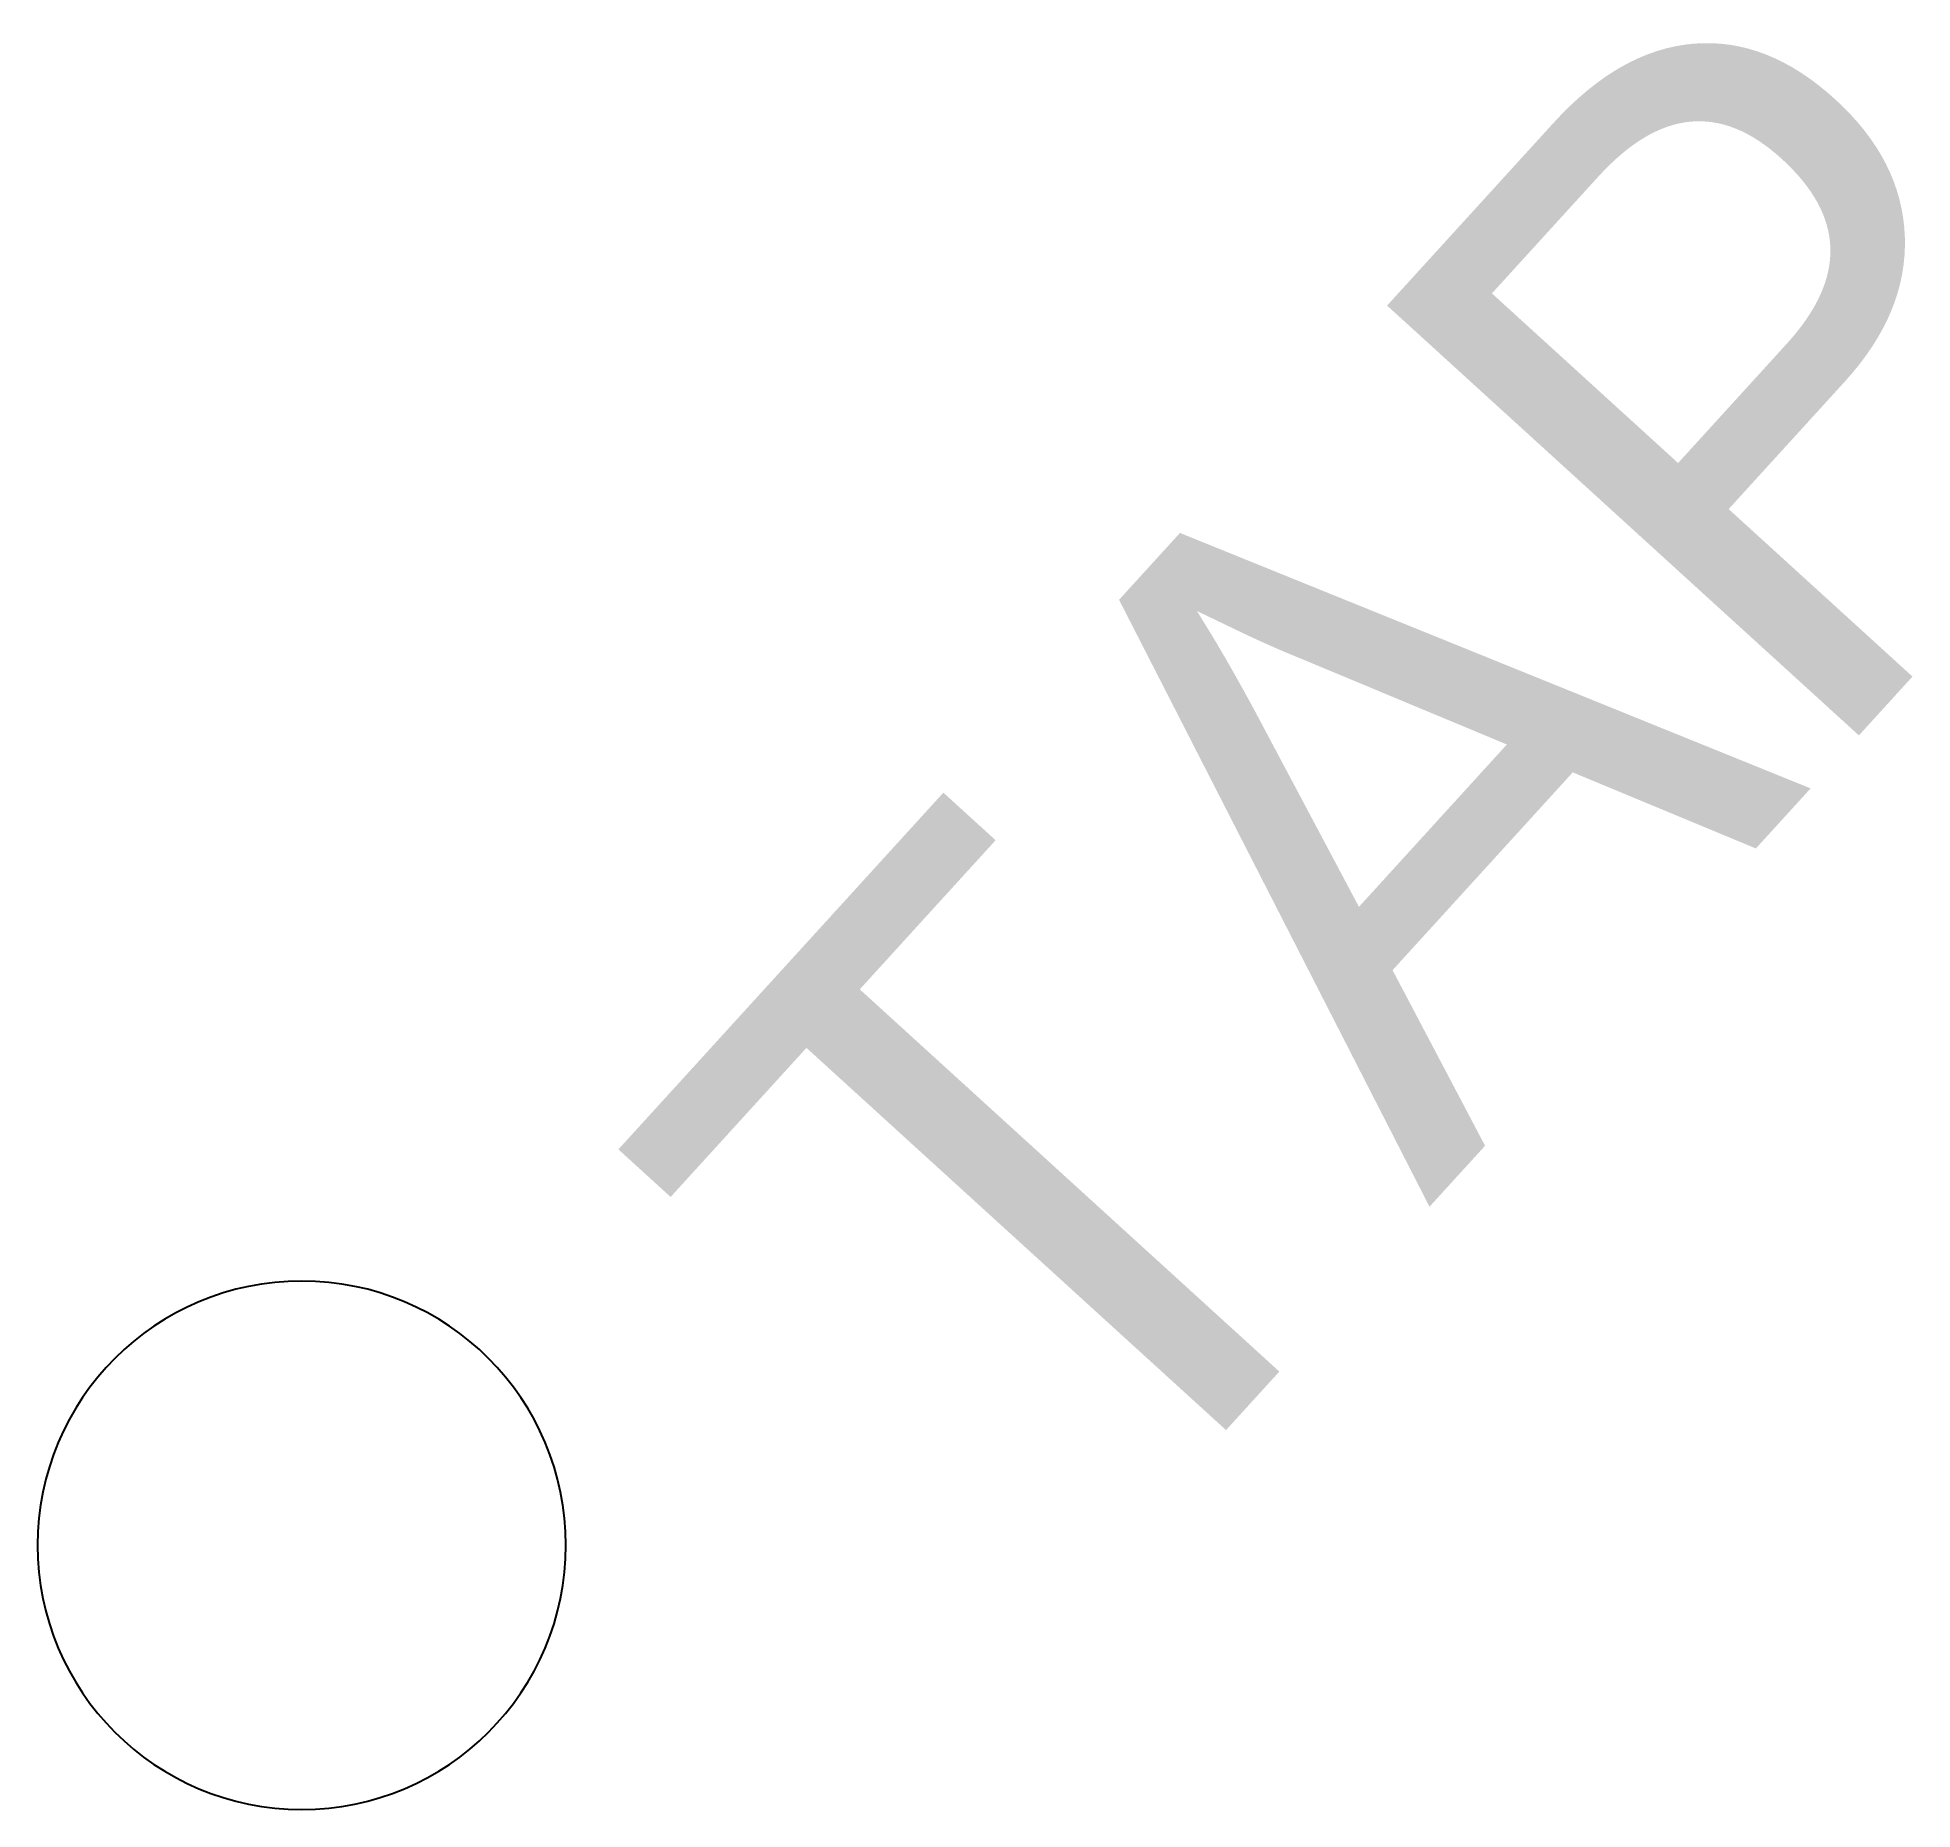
# Model space of a CAD drawing. Extents: x -0.132 to 0.808, y -0.132 to 0.756.
import ezdxf

# ---------------------------------------------------------------- set-up
doc = ezdxf.new("R2010")
doc.units = 0
doc.header["$MEASUREMENT"] = 0
doc.layers.add('CELL_TA_TAP', color=7, linetype='Continuous')

msp = doc.modelspace()

# ---------------------------------------------------------------- linework, layer by layer
at = {"layer": 'CELL_TA_TAP', "color": 54}
for start, end in [(90, 180), (0, 90), (180, 270), (270, 360)]:
    msp.add_arc((0.000165, 0.000129), 0.13248, start, end, dxfattribs=at)

# ---------------------------------------------------------------- texts
msp.add_text('TAP', height=0.319992, rotation=47.666419, dxfattribs=at).set_placement((0.389, -0.024))

doc.saveas('drawing.dxf')
